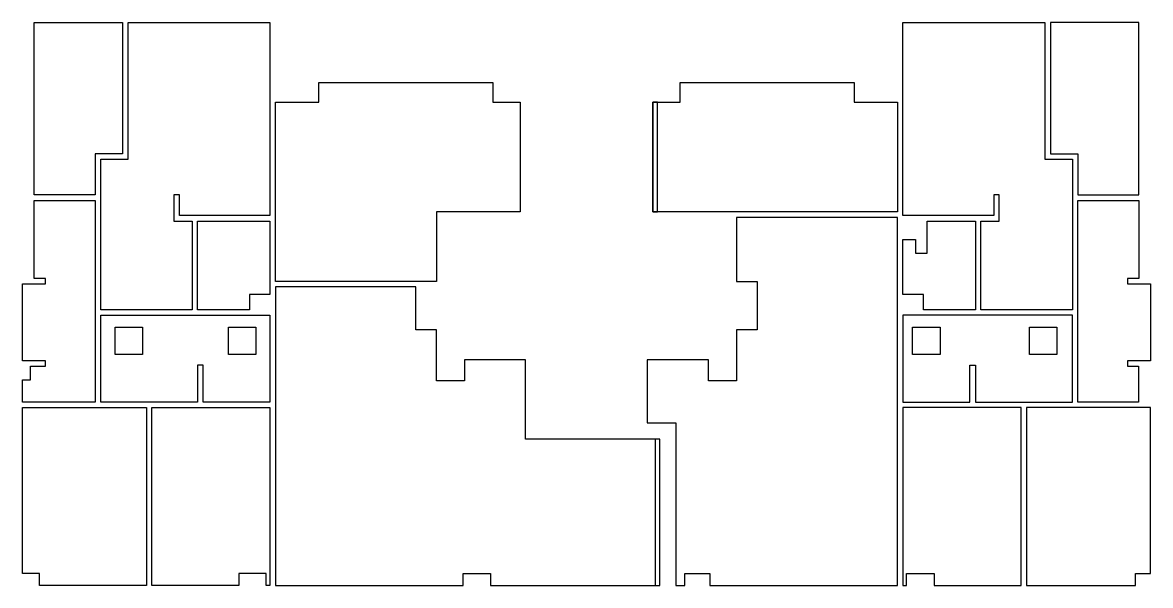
# Model space of a CAD drawing. Header units: metres. Extents: x 2412.7 to 2437.4, y 1436.1 to 1448.4.
import ezdxf

# ---------------------------------------------------------------- set-up
doc = ezdxf.new("R2010")
doc.units = ezdxf.units.M
doc.layers.add('AREE LEONARDO', color=5, linetype='Continuous')

msp = doc.modelspace()

# ---------------------------------------------------------------- linework, layer by layer
at = {"layer": 'AREE LEONARDO', "color": 5}
for points in [[(2414.293, 1444.611), (2412.961, 1444.611), (2412.961, 1448.381), (2414.893, 1448.381), (2414.893, 1445.511), (2414.293, 1445.511)], [(2418.115, 1448.381), (2418.115, 1444.161), (2416.133, 1444.161), (2416.133, 1444.611), (2416.013, 1444.611), (2416.013, 1444.041), (2416.413, 1444.041), (2416.413, 1442.101), (2414.413, 1442.101), (2414.413, 1445.391), (2415.013, 1445.391), (2415.013, 1448.381)], [(2431.955, 1448.381), (2435.058, 1448.381), (2435.058, 1445.391), (2435.658, 1445.391), (2435.658, 1442.101), (2433.658, 1442.101), (2433.658, 1444.041), (2434.058, 1444.041), (2434.058, 1444.611), (2433.938, 1444.611), (2433.938, 1444.161), (2431.955, 1444.161)], [(2435.778, 1444.611), (2437.11, 1444.611), (2437.11, 1448.381), (2435.178, 1448.381), (2435.178, 1445.511), (2435.778, 1445.511)], [(2418.235, 1446.641), (2419.185, 1446.641), (2419.185, 1447.071), (2422.985, 1447.071), (2422.985, 1446.641), (2423.585, 1446.641), (2423.585, 1444.241), (2421.755, 1444.241), (2421.755, 1442.721), (2418.235, 1442.721)], [(2431.835, 1446.641), (2431.835, 1444.241), (2426.485, 1444.241), (2426.485, 1446.641), (2427.085, 1446.641), (2427.085, 1447.071), (2430.885, 1447.071), (2430.885, 1446.641)], [(2412.961, 1444.491), (2414.293, 1444.491), (2414.293, 1440.081), (2412.705, 1440.081), (2412.705, 1440.566), (2412.881, 1440.566), (2412.881, 1440.866), (2413.206, 1440.866), (2413.206, 1440.981), (2412.706, 1440.981), (2412.706, 1442.664), (2413.206, 1442.664), (2413.206, 1442.784), (2412.961, 1442.784)], [(2435.778, 1444.491), (2437.11, 1444.491), (2437.11, 1442.784), (2436.865, 1442.784), (2436.865, 1442.664), (2437.365, 1442.664), (2437.365, 1440.981), (2436.865, 1440.981), (2436.865, 1440.866), (2437.106, 1440.866), (2437.106, 1440.081), (2435.778, 1440.081)], [(2427.185, 1436.071), (2427.185, 1436.331), (2427.735, 1436.331), (2427.735, 1436.071), (2431.835, 1436.071), (2431.835, 1444.121), (2428.315, 1444.121), (2428.315, 1442.721), (2428.765, 1442.721), (2428.765, 1441.661), (2428.315, 1441.661), (2428.315, 1440.549), (2427.703, 1440.549), (2427.703, 1441.006), (2426.365, 1441.006), (2426.365, 1439.629), (2426.985, 1439.629), (2426.985, 1436.071)], [(2416.533, 1442.101), (2416.533, 1444.041), (2418.115, 1444.041), (2418.115, 1442.431), (2417.665, 1442.431), (2417.665, 1442.101)], [(2432.405, 1442.101), (2432.405, 1442.431), (2431.955, 1442.431), (2431.955, 1443.635), (2432.23, 1443.635), (2432.23, 1443.335), (2432.48, 1443.335), (2432.48, 1444.041), (2433.538, 1444.041), (2433.538, 1442.101)], [(2418.235, 1442.601), (2418.235, 1436.071), (2422.335, 1436.071), (2422.335, 1436.331), (2422.935, 1436.331), (2422.935, 1436.071), (2426.635, 1436.071), (2426.635, 1439.269), (2423.705, 1439.269), (2423.705, 1441.006), (2422.368, 1441.006), (2422.368, 1440.549), (2421.755, 1440.549), (2421.755, 1441.661), (2421.305, 1441.661), (2421.305, 1442.601)], [(2415.413, 1436.071), (2413.075, 1436.071), (2413.075, 1436.331), (2412.705, 1436.331), (2412.705, 1439.961), (2415.413, 1439.961)], [(2415.533, 1439.961), (2418.115, 1439.961), (2418.115, 1436.071), (2418.035, 1436.071), (2418.035, 1436.331), (2417.435, 1436.331), (2417.435, 1436.071), (2415.533, 1436.071)], [(2431.955, 1436.071), (2432.035, 1436.071), (2432.035, 1436.331), (2432.635, 1436.331), (2432.635, 1436.071), (2434.538, 1436.071), (2434.538, 1439.961), (2431.955, 1439.961)], [(2434.658, 1436.071), (2437.035, 1436.071), (2437.035, 1436.331), (2437.365, 1436.331), (2437.365, 1439.961), (2434.658, 1439.961)]]:
    msp.add_lwpolyline(points, close=True, dxfattribs=at)
at = {"layer": 'AREE LEONARDO', "color": 2}
for points in [[(2426.485, 1444.241), (2426.585, 1444.241), (2426.585, 1446.641), (2426.485, 1446.641)], [(2426.535, 1436.071), (2426.635, 1436.071), (2426.635, 1439.269), (2426.535, 1439.269)]]:
    msp.add_lwpolyline(points, close=True, dxfattribs=at)
at = {"layer": 'AREE LEONARDO', "color": 6}
for points in [[(2414.413, 1441.981), (2418.115, 1441.981), (2418.115, 1440.081), (2416.653, 1440.081), (2416.653, 1440.891), (2416.533, 1440.891), (2416.533, 1440.081), (2414.413, 1440.081)], [(2435.658, 1440.081), (2435.658, 1441.981), (2431.955, 1441.981), (2431.955, 1440.081), (2433.418, 1440.081), (2433.418, 1440.891), (2433.538, 1440.891), (2433.538, 1440.081)]]:
    msp.add_lwpolyline(points, close=True, dxfattribs=at)
at = {"layer": 'AREE LEONARDO', "color": 1}
for points in [[(2414.727, 1441.721), (2415.327, 1441.721), (2415.327, 1441.121), (2414.727, 1441.121)], [(2417.209, 1441.721), (2417.809, 1441.721), (2417.809, 1441.121), (2417.209, 1441.121)], [(2432.166, 1441.721), (2432.766, 1441.721), (2432.766, 1441.121), (2432.166, 1441.121)], [(2434.722, 1441.721), (2435.322, 1441.721), (2435.322, 1441.121), (2434.722, 1441.121)]]:
    msp.add_lwpolyline(points, close=True, dxfattribs=at)

doc.saveas('drawing.dxf')
